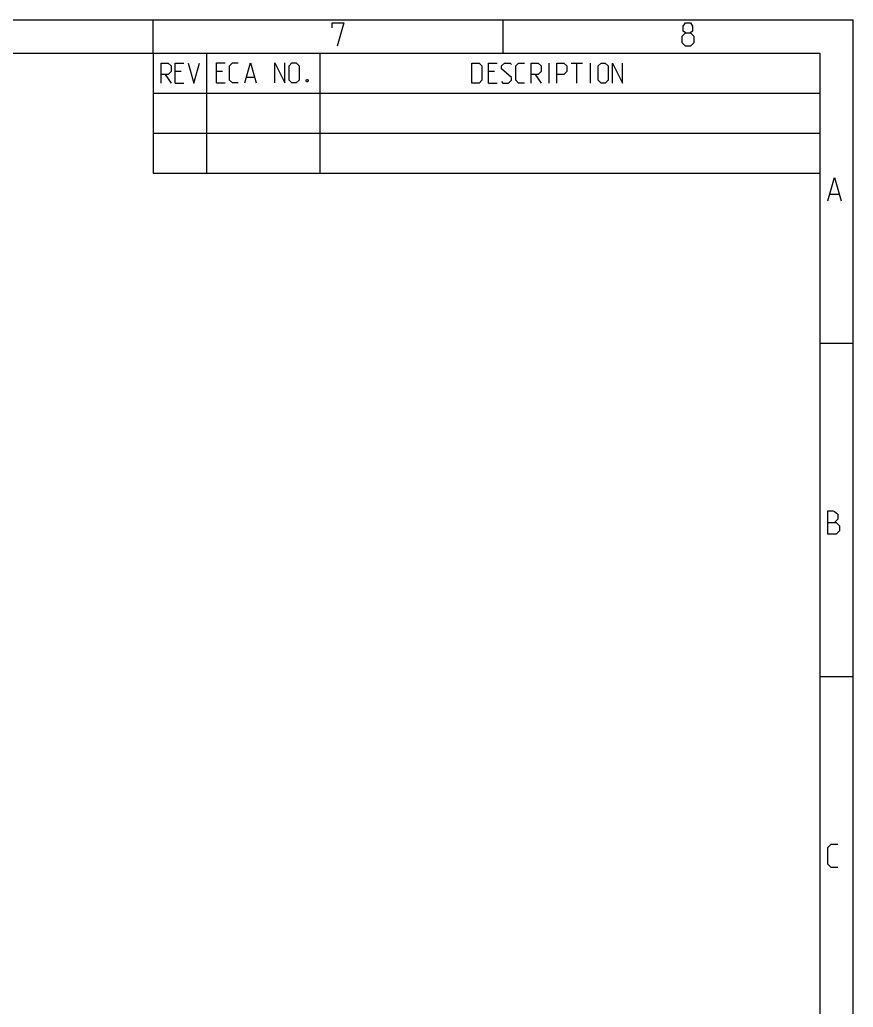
# Model space of a CAD drawing. Header units: millimetres. Extents: x 0 to 420, y 0 to 297.
# Drawn here: x 295 to 420, y 148.9 to 297 of the extents above; entities that cross this region are included whole.
import ezdxf

# ---------------------------------------------------------------- set-up
doc = ezdxf.new("R2010")
doc.units = ezdxf.units.MM
doc.header["$LTSCALE"] = 23.1
doc.layers.get('0').update_dxf_attribs({"linetype": 'CONTINUOUS'})

msp = doc.modelspace()

# ---------------------------------------------------------------- linework, layer by layer
at = {"color": 2}
for p, q in [((0, 297), (420, 297)), ((315, 292), (315, 297)), ((367.5, 292), (367.5, 297)), ((420, 0), (420, 297)), ((315, 292), (415, 292)), ((315, 292), (315, 274)), ((315, 292), (315, 274)), ((323, 292), (323, 274)), ((323, 292), (323, 274)), ((340, 292), (340, 274)), ((340, 292), (340, 274)), ((415, 292), (415, 274)), ((374.3812, 287.5017), (374.3812, 290.5017)), ((377.6669, 290.5017), (379.3812, 290.5017)), ((378.5241, 287.5017), (378.5241, 290.5017)), ((380.5955, 287.5017), (380.5955, 290.5017)), ((316.8064, 288.798), (317.6636, 287.5123)), ((319.1635, 289.2266), (318.3064, 289.2266)), ((325.3676, 289.2427), (324.5104, 289.2427)), ((366.1669, 289.216), (365.3098, 289.216)), ((372.3098, 288.7874), (373.1669, 287.5017)), ((318.3064, 287.5123), (319.5921, 287.5123)), ((324.5104, 287.5284), (325.7961, 287.5284)), ((329.0104, 288.3855), (330.1533, 288.3855)), ((365.3098, 287.5017), (366.5955, 287.5017)), ((315, 286), (415, 286)), ((315, 280), (415, 280)), ((315, 280), (415, 280)), ((315, 274), (415, 274)), ((315, 274), (415, 274)), ((416.5347, 270.8638), (417.868, 270.8638)), ((415, 248.5), (420, 248.5)), ((415, 198.5), (420, 198.5))]:
    msp.add_line(p, q, dxfattribs=at)
at = {"color": 7}
for p, q in [((25, 292), (415, 292)), ((415, 292), (415, 5)), ((315, 286), (415, 286))]:
    msp.add_line(p, q, dxfattribs=at)
at = {"color": 2}
for points in [[(341.8186, 295.8053), (341.8186, 296.5553), (343.5686, 296.5553), (342.5686, 293.0553)], [(394.8186, 295.0553), (394.4853, 295.3053), (394.4853, 296.0553), (394.8186, 296.5553), (395.5686, 296.5553), (395.902, 296.0553), (395.902, 295.3053), (395.5686, 295.0553), (396.0686, 294.5553), (396.0686, 293.5553), (395.5686, 293.0553), (394.8186, 293.0553), (394.3186, 293.5553)], [(394.3186, 293.5553), (394.3186, 294.5553), (394.8186, 295.0553), (395.5686, 295.0553)], [(316.1635, 287.5123), (316.1635, 290.5123), (317.235, 290.5123), (317.6636, 290.0837), (317.6636, 289.2266), (317.235, 288.798), (316.1635, 288.798)], [(318.3064, 287.5123), (318.3064, 290.5123), (319.5921, 290.5123)], [(320.235, 290.5123), (321.0921, 287.5123), (321.9493, 290.5123)], [(324.5104, 287.5284), (324.5104, 290.5284), (325.7961, 290.5284)], [(327.7247, 287.5284), (326.8676, 287.5284), (326.439, 287.9569), (326.439, 290.0998), (326.8676, 290.5284), (327.7247, 290.5284)], [(328.7247, 287.5284), (329.5818, 290.5284), (330.439, 287.5284)], [(333.2247, 287.5284), (333.2247, 290.5284), (334.7247, 287.5284), (334.7247, 290.5284)], [(335.3676, 287.9569), (335.3676, 290.0998), (335.7961, 290.5284), (336.439, 290.5284), (336.8676, 290.0998), (336.8676, 287.9569), (336.439, 287.5284), (335.7961, 287.5284), (335.3676, 287.9569)], [(362.8098, 287.5017), (362.8098, 290.5017), (363.8812, 290.5017), (364.3098, 290.0731), (364.3098, 287.9302), (363.8812, 287.5017), (362.8098, 287.5017)], [(365.3098, 287.5017), (365.3098, 290.5017), (366.5955, 290.5017)], [(367.2384, 287.716), (367.4527, 287.5017), (368.3098, 287.5017), (368.7384, 287.9302), (368.7384, 288.3588), (367.2384, 289.6445), (367.2384, 290.0731), (367.6669, 290.5017), (368.5241, 290.5017), (368.7384, 290.2874)], [(370.6669, 287.5017), (369.8098, 287.5017), (369.3812, 287.9302), (369.3812, 290.0731), (369.8098, 290.5017), (370.6669, 290.5017)], [(371.6669, 287.5017), (371.6669, 290.5017), (372.7384, 290.5017), (373.1669, 290.0731), (373.1669, 289.216), (372.7384, 288.7874), (371.6669, 288.7874)], [(375.5241, 287.5017), (375.5241, 290.5017), (376.5955, 290.5017), (377.0241, 290.0731), (377.0241, 289.216), (376.5955, 288.7874), (375.5241, 288.7874)], [(381.7384, 287.9302), (381.7384, 290.0731), (382.1669, 290.5017), (382.8098, 290.5017), (383.2384, 290.0731), (383.2384, 287.9302), (382.8098, 287.5017), (382.1669, 287.5017), (381.7384, 287.9302)], [(383.8812, 287.5017), (383.8812, 290.5017), (385.3812, 287.5017), (385.3812, 290.5017)], [(338.1533, 288.0284), (338.2247, 287.8855), (338.2247, 287.8141), (338.1533, 287.6712), (338.0104, 287.6712), (337.939, 287.8141), (337.939, 287.8855), (338.0104, 288.0284), (338.1533, 288.0284)], [(416.2013, 269.8638), (417.2013, 273.3638), (418.2013, 269.8638)], [(416.2013, 219.8638), (416.2013, 223.3638), (416.9513, 223.3638), (417.2013, 223.2804), (417.7013, 222.8638), (417.7013, 222.1138), (417.2013, 221.6138)], [(416.2013, 221.6138), (417.4513, 221.6138), (417.9513, 221.1138), (417.9513, 220.3638), (417.4513, 219.8638), (416.2013, 219.8638)], [(417.7013, 169.8638), (416.7013, 169.8638), (416.2013, 170.3638), (416.2013, 172.8638), (416.7013, 173.3638), (417.7013, 173.3638)]]:
    msp.add_lwpolyline(points, dxfattribs=at)

doc.saveas('drawing.dxf')
